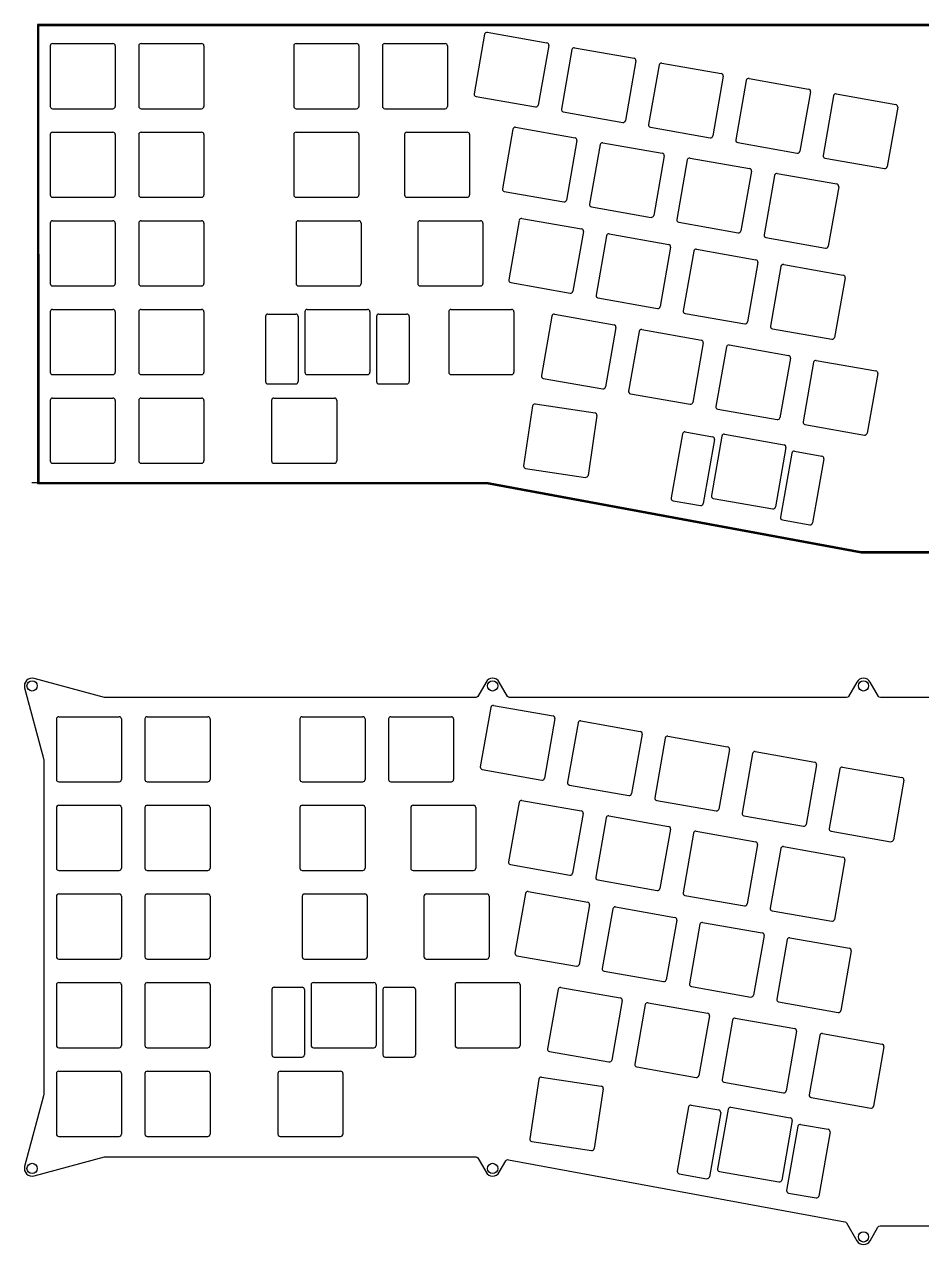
# Model space of a CAD drawing. Header units: millimetres. Extents: x 46 to 4458, y 59 to 1499.
# Drawn here: x 46.2 to 239.1, y 59.4 to 321.6 of the extents above; entities that cross this region are included whole.
import ezdxf

# ---------------------------------------------------------------- set-up
doc = ezdxf.new("R2010")
doc.units = ezdxf.units.MM
doc.layers.add('BLACK', color=7, linetype='Continuous')

msp = doc.modelspace()

# ---------------------------------------------------------------- linework, layer by layer
for p, q in [((49.19786, 321.44827), (506.39786, 321.44827)), ((52.22286, 317.5365), (65.22286, 317.5365)), ((71.27286, 317.5365), (84.27286, 317.5365)), ((104.61036, 317.5365), (117.61036, 317.5365)), ((123.66036, 317.5365), (136.66036, 317.5365)), ((145.14921, 319.54006), (142.89178, 306.73756)), ((145.72843, 319.94564), (158.53093, 317.68821)), ((51.72286, 317.0365), (51.72286, 304.0365)), ((65.72286, 317.0365), (65.72286, 304.0365)), ((70.77286, 317.0365), (70.77286, 304.0365)), ((84.77286, 317.0365), (84.77286, 304.0365)), ((104.11036, 317.0365), (104.11036, 304.0365)), ((118.11036, 317.0365), (118.11036, 304.0365)), ((123.16036, 317.0365), (123.16036, 304.0365)), ((137.16036, 317.0365), (137.16036, 304.0365)), ((158.93651, 317.10898), (156.67909, 304.30648)), ((163.90979, 316.23206), (161.65237, 303.42956)), ((164.48902, 316.63764), (177.29152, 314.38021)), ((177.6971, 313.80099), (175.43968, 300.99848)), ((182.67038, 312.92406), (180.41296, 300.12156)), ((183.24961, 313.32964), (196.05211, 311.07222)), ((196.45769, 310.49299), (194.20026, 297.69049)), ((201.43097, 309.61606), (199.17354, 296.81356)), ((202.0102, 310.02164), (214.8127, 307.76422)), ((215.21828, 307.18499), (212.96085, 294.38249)), ((143.29736, 306.15833), (156.09986, 303.9009)), ((220.19156, 306.30807), (217.93413, 293.50557)), ((220.77078, 306.71365), (233.57329, 304.45622)), ((52.22286, 303.5365), (65.22286, 303.5365)), ((71.27286, 303.5365), (84.27286, 303.5365)), ((104.61036, 303.5365), (117.61036, 303.5365)), ((123.66036, 303.5365), (136.66036, 303.5365)), ((162.05795, 302.85033), (174.86045, 300.5929)), ((233.97887, 303.87699), (231.72144, 291.07449)), ((151.2215, 299.12547), (148.96408, 286.32297)), ((151.80073, 299.53105), (164.60323, 297.27362)), ((180.81853, 299.54233), (193.62104, 297.28491)), ((51.72286, 297.9865), (51.72286, 284.9865)), ((52.22286, 298.4865), (65.22286, 298.4865)), ((65.72286, 297.9865), (65.72286, 284.9865)), ((70.77286, 297.9865), (70.77286, 284.9865)), ((71.27286, 298.4865), (84.27286, 298.4865)), ((84.77286, 297.9865), (84.77286, 284.9865)), ((104.11036, 297.9865), (104.11036, 284.9865)), ((104.61036, 298.4865), (117.61036, 298.4865)), ((118.11036, 297.9865), (118.11036, 284.9865)), ((127.92286, 297.9865), (127.92286, 284.9865)), ((128.42286, 298.4865), (141.42286, 298.4865)), ((141.92286, 297.9865), (141.92286, 284.9865)), ((165.00881, 296.6944), (162.75138, 283.8919)), ((169.98209, 295.81747), (167.72466, 283.01497)), ((170.56132, 296.22305), (183.36382, 293.96563)), ((199.57912, 296.23434), (212.38162, 293.97691)), ((183.7694, 293.3864), (181.51197, 280.5839)), ((188.74268, 292.50948), (186.48525, 279.70697)), ((189.32191, 292.91506), (202.12441, 290.65763)), ((218.33971, 292.92634), (231.14221, 290.66891)), ((202.52999, 290.0784), (200.27256, 277.2759)), ((207.50327, 289.20148), (205.24584, 276.39898)), ((208.08249, 289.60706), (220.88499, 287.34963)), ((221.29057, 286.7704), (219.03315, 273.9679)), ((52.22286, 284.4865), (65.22286, 284.4865)), ((71.27286, 284.4865), (84.27286, 284.4865)), ((104.61036, 284.4865), (117.61036, 284.4865)), ((128.42286, 284.4865), (141.42286, 284.4865)), ((149.36966, 285.74374), (162.17216, 283.48632)), ((168.13024, 282.43574), (180.93274, 280.17832)), ((51.72286, 278.9365), (51.72286, 265.9365)), ((52.22286, 279.4365), (65.22286, 279.4365)), ((65.72286, 278.9365), (65.72286, 265.9365)), ((70.77286, 278.9365), (70.77286, 265.9365)), ((71.27286, 279.4365), (84.27286, 279.4365)), ((84.77286, 278.9365), (84.77286, 265.9365)), ((104.58661, 278.9365), (104.58661, 265.9365)), ((105.08661, 279.4365), (118.08661, 279.4365)), ((118.58661, 278.9365), (118.58661, 265.9365)), ((130.78036, 278.9365), (130.78036, 265.9365)), ((131.28036, 279.4365), (144.28036, 279.4365)), ((144.78036, 278.9365), (144.78036, 265.9365)), ((152.60365, 279.53788), (150.34622, 266.73538)), ((153.18288, 279.94346), (165.98538, 277.68604)), ((186.89083, 279.12775), (199.69333, 276.87032)), ((166.39096, 277.10681), (164.13353, 264.30431)), ((171.36424, 276.22989), (169.10681, 263.42739)), ((171.94347, 276.63547), (184.74597, 274.37804)), ((205.65142, 275.81975), (218.45392, 273.56232)), ((185.15155, 273.79881), (182.89412, 260.99631)), ((190.12483, 272.92189), (187.8674, 260.11939)), ((190.70405, 273.32747), (203.50656, 271.07004)), ((203.91214, 270.49081), (201.65471, 257.68831)), ((208.88541, 269.61389), (206.62799, 256.81139)), ((209.46464, 270.01947), (222.26714, 267.76204)), ((52.22286, 265.4365), (65.22286, 265.4365)), ((71.27286, 265.4365), (84.27286, 265.4365)), ((105.08661, 265.4365), (118.08661, 265.4365)), ((131.28036, 265.4365), (144.28036, 265.4365)), ((150.7518, 266.15615), (163.55431, 263.89873)), ((222.67272, 267.18282), (220.4153, 254.38032)), ((169.51239, 262.84816), (182.31489, 260.59073)), ((51.72286, 259.8865), (51.72286, 246.8865)), ((52.22286, 260.3865), (65.22286, 260.3865)), ((65.72286, 259.8865), (65.72286, 246.8865)), ((70.77286, 259.8865), (70.77286, 246.8865)), ((71.27286, 260.3865), (84.27286, 260.3865)), ((84.77286, 259.8865), (84.77286, 246.8865)), ((106.49161, 259.8865), (106.49161, 246.8865)), ((106.99161, 260.3865), (119.99161, 260.3865)), ((120.49161, 259.8865), (120.49161, 246.8865)), ((137.44786, 259.8865), (137.44786, 246.8865)), ((137.94786, 260.3865), (150.94786, 260.3865)), ((151.44786, 259.8865), (151.44786, 246.8865)), ((98.05361, 258.8865), (98.05361, 244.8865)), ((98.55361, 259.3865), (104.55361, 259.3865)), ((105.05361, 258.8865), (105.05361, 244.8865)), ((121.92961, 258.8865), (121.92961, 244.8865)), ((122.42961, 259.3865), (128.42961, 259.3865)), ((128.92961, 258.8865), (128.92961, 244.8865)), ((159.61398, 258.9579), (157.35655, 246.1554)), ((160.1932, 259.36348), (172.99571, 257.10605)), ((188.27298, 259.54016), (201.07548, 257.28273)), ((173.40129, 256.52682), (171.14386, 243.72432)), ((178.37456, 255.6499), (176.11714, 242.8474)), ((178.95379, 256.05548), (191.75629, 253.79805)), ((207.03357, 256.23216), (219.83607, 253.97474)), ((192.16187, 253.21883), (189.90445, 240.41632)), ((197.13515, 252.3419), (194.87773, 239.5394)), ((197.71438, 252.74748), (210.51688, 250.49006)), ((210.92246, 249.91083), (208.66503, 237.10833)), ((216.47497, 249.43948), (229.27747, 247.18206)), ((215.89574, 249.0339), (213.63831, 236.2314)), ((229.68305, 246.60283), (227.42562, 233.80033)), ((52.22286, 246.3865), (65.22286, 246.3865)), ((71.27286, 246.3865), (84.27286, 246.3865)), ((98.55361, 244.3865), (104.55361, 244.3865)), ((106.99161, 246.3865), (119.99161, 246.3865)), ((122.42961, 244.3865), (128.42961, 244.3865)), ((137.94786, 246.3865), (150.94786, 246.3865)), ((157.76213, 245.57617), (170.56463, 243.31874)), ((52.22286, 241.3365), (65.22286, 241.3365)), ((71.27286, 241.3365), (84.27286, 241.3365)), ((99.84786, 241.3365), (112.84786, 241.3365)), ((176.52272, 242.26817), (189.32522, 240.01074)), ((51.72286, 240.8365), (51.72286, 227.8365)), ((65.72286, 240.8365), (65.72286, 227.8365)), ((70.77286, 240.8365), (70.77286, 227.8365)), ((84.77286, 240.8365), (84.77286, 227.8365)), ((99.34786, 240.8365), (99.34786, 227.8365)), ((113.34786, 240.8365), (113.34786, 227.8365)), ((155.46343, 239.64623), (153.54191, 226.78902)), ((156.03184, 240.06683), (168.88905, 238.14531)), ((195.28331, 238.96017), (208.08581, 236.70275)), ((169.30965, 237.5769), (167.38813, 224.71969)), ((187.68877, 233.64825), (185.2577, 219.86094)), ((188.268, 234.05383), (194.17685, 233.01194)), ((196.75146, 233.57339), (209.55396, 231.31597)), ((214.04389, 235.65218), (226.84639, 233.39475)), ((194.58243, 232.43271), (192.15135, 218.6454)), ((196.17223, 233.16781), (193.9148, 220.36531)), ((209.95954, 230.73674), (207.70211, 217.93424)), ((211.20204, 229.50223), (208.77097, 215.71492)), ((211.78127, 229.90781), (217.69012, 228.86592)), ((218.0957, 228.28669), (215.66462, 214.49938)), ((52.22286, 227.3365), (65.22286, 227.3365)), ((71.27286, 227.3365), (84.27286, 227.3365)), ((99.84786, 227.3365), (112.84786, 227.3365)), ((153.96251, 226.22061), (166.81971, 224.29909)), ((185.66328, 219.28171), (191.57212, 218.23982)), ((194.32038, 219.78609), (207.12288, 217.52866)), ((209.17655, 215.13569), (215.08539, 214.0938)), ((146.48185, 174.8656), (144.22442, 162.0631)), ((147.06107, 175.27118), (159.86357, 173.01375)), ((53.0555, 172.36204), (53.0555, 159.36204)), ((53.5555, 172.86204), (66.5555, 172.86204)), ((67.0555, 172.36204), (67.0555, 159.36204)), ((72.1055, 172.36204), (72.1055, 159.36204)), ((72.6055, 172.86204), (85.6055, 172.86204)), ((86.1055, 172.36204), (86.1055, 159.36204)), ((105.443, 172.36204), (105.443, 159.36204)), ((105.943, 172.86204), (118.943, 172.86204)), ((119.443, 172.36204), (119.443, 159.36204)), ((124.493, 172.36204), (124.493, 159.36204)), ((124.993, 172.86204), (137.993, 172.86204)), ((138.493, 172.36204), (138.493, 159.36204)), ((160.26915, 172.43453), (158.01173, 159.63202)), ((165.24243, 171.5576), (162.98501, 158.7551)), ((165.82166, 171.96318), (178.62416, 169.70576)), ((179.02974, 169.12653), (176.77232, 156.32403)), ((184.00302, 168.2496), (181.7456, 155.4471)), ((184.58225, 168.65518), (197.38475, 166.39776)), ((197.79033, 165.81853), (195.5329, 153.01603)), ((203.34284, 165.34719), (216.14534, 163.08976)), ((202.76361, 164.94161), (200.50618, 152.13911)), ((144.63, 161.48387), (157.4325, 159.22644)), ((216.55092, 162.51053), (214.29349, 149.70803)), ((221.5242, 161.63361), (219.26677, 148.83111)), ((222.10342, 162.03919), (234.90593, 159.78176)), ((53.5555, 158.86204), (66.5555, 158.86204)), ((72.6055, 158.86204), (85.6055, 158.86204)), ((105.943, 158.86204), (118.943, 158.86204)), ((124.993, 158.86204), (137.993, 158.86204)), ((163.39059, 158.17587), (176.19309, 155.91845)), ((235.31151, 159.20253), (233.05408, 146.40003)), ((153.13337, 154.85659), (165.93587, 152.59917)), ((182.15117, 154.86788), (194.95368, 152.61045)), ((53.0555, 153.31204), (53.0555, 140.31204)), ((53.5555, 153.81204), (66.5555, 153.81204)), ((67.0555, 153.31204), (67.0555, 140.31204)), ((72.1055, 153.31204), (72.1055, 140.31204)), ((72.6055, 153.81204), (85.6055, 153.81204)), ((86.1055, 153.31204), (86.1055, 140.31204)), ((105.443, 153.31204), (105.443, 140.31204)), ((105.943, 153.81204), (118.943, 153.81204)), ((119.443, 153.31204), (119.443, 140.31204)), ((129.2555, 153.31204), (129.2555, 140.31204)), ((129.7555, 153.81204), (142.7555, 153.81204)), ((143.2555, 153.31204), (143.2555, 140.31204)), ((152.55414, 154.45101), (150.29672, 141.64851)), ((166.34145, 152.01994), (164.08402, 139.21744)), ((171.31473, 151.14302), (169.0573, 138.34051)), ((171.89396, 151.5486), (184.69646, 149.29117)), ((200.91176, 151.55988), (213.71426, 149.30245)), ((185.10204, 148.71194), (182.84461, 135.90944)), ((190.07532, 147.83502), (187.81789, 135.03252)), ((190.65455, 148.2406), (203.45705, 145.98317)), ((219.67235, 148.25188), (232.47485, 145.99445)), ((203.86263, 145.40394), (201.6052, 132.60144)), ((208.83591, 144.52702), (206.57848, 131.72452)), ((209.41513, 144.9326), (222.21763, 142.67517)), ((222.62321, 142.09595), (220.36579, 129.29344)), ((53.5555, 139.81204), (66.5555, 139.81204)), ((72.6055, 139.81204), (85.6055, 139.81204)), ((105.943, 139.81204), (118.943, 139.81204)), ((129.7555, 139.81204), (142.7555, 139.81204)), ((150.7023, 141.06928), (163.5048, 138.81186)), ((169.46288, 137.76129), (182.26538, 135.50386)), ((53.0555, 134.26204), (53.0555, 121.26204)), ((53.5555, 134.76204), (66.5555, 134.76204)), ((67.0555, 134.26204), (67.0555, 121.26204)), ((72.1055, 134.26204), (72.1055, 121.26204)), ((72.6055, 134.76204), (85.6055, 134.76204)), ((86.1055, 134.26204), (86.1055, 121.26204)), ((105.91925, 134.26204), (105.91925, 121.26204)), ((106.41925, 134.76204), (119.41925, 134.76204)), ((119.91925, 134.26204), (119.91925, 121.26204)), ((132.113, 134.26204), (132.113, 121.26204)), ((132.613, 134.76204), (145.613, 134.76204)), ((146.113, 134.26204), (146.113, 121.26204)), ((153.93629, 134.86343), (151.67886, 122.06093)), ((154.51552, 135.26901), (167.31802, 133.01158)), ((188.22347, 134.45329), (201.02597, 132.19586)), ((167.7236, 132.43235), (165.46617, 119.62985)), ((172.69688, 131.55543), (170.43945, 118.75293)), ((173.27611, 131.96101), (186.07861, 129.70358)), ((206.98406, 131.14529), (219.78656, 128.88786)), ((186.48419, 129.12435), (184.22676, 116.32185)), ((192.03669, 128.65301), (204.8392, 126.39558)), ((191.45747, 128.24743), (189.20004, 115.44493)), ((205.24478, 125.81636), (202.98735, 113.01386)), ((210.21805, 124.93943), (207.96063, 112.13693)), ((210.79728, 125.34501), (223.59978, 123.08759)), ((53.5555, 120.76204), (66.5555, 120.76204)), ((72.6055, 120.76204), (85.6055, 120.76204)), ((106.41925, 120.76204), (119.41925, 120.76204)), ((132.613, 120.76204), (145.613, 120.76204)), ((152.08444, 121.4817), (164.88695, 119.22427)), ((224.00536, 122.50836), (221.74794, 109.70586)), ((170.84503, 118.1737), (183.64753, 115.91627)), ((53.5555, 115.71204), (66.5555, 115.71204)), ((72.6055, 115.71204), (85.6055, 115.71204)), ((108.32425, 115.71204), (121.32425, 115.71204)), ((139.2805, 115.71204), (152.2805, 115.71204)), ((53.0555, 115.21204), (53.0555, 102.21204)), ((67.0555, 115.21204), (67.0555, 102.21204)), ((72.1055, 115.21204), (72.1055, 102.21204)), ((86.1055, 115.21204), (86.1055, 102.21204)), ((99.38625, 114.21204), (99.38625, 100.21204)), ((99.88625, 114.71204), (105.88625, 114.71204)), ((106.38625, 114.21204), (106.38625, 100.21204)), ((107.82425, 115.21204), (107.82425, 102.21204)), ((121.82425, 115.21204), (121.82425, 102.21204)), ((123.26225, 114.21204), (123.26225, 100.21204)), ((123.76225, 114.71204), (129.76225, 114.71204)), ((130.26225, 114.21204), (130.26225, 100.21204)), ((138.7805, 115.21204), (138.7805, 102.21204)), ((152.7805, 115.21204), (152.7805, 102.21204)), ((160.94662, 114.28344), (158.68919, 101.48094)), ((161.52584, 114.68902), (174.32835, 112.43159)), ((189.60562, 114.8657), (202.40812, 112.60828)), ((174.73393, 111.85237), (172.4765, 99.04986)), ((179.7072, 110.97544), (177.44978, 98.17294)), ((180.28643, 111.38102), (193.08893, 109.1236)), ((208.36621, 111.5577), (221.16871, 109.30028)), ((193.49451, 108.54437), (191.23709, 95.74187)), ((198.46779, 107.66744), (196.21037, 94.86494)), ((199.04702, 108.07302), (211.84952, 105.8156)), ((212.2551, 105.23637), (209.99767, 92.43387)), ((217.22838, 104.35945), (214.97095, 91.55695)), ((217.80761, 104.76503), (230.61011, 102.5076)), ((53.5555, 101.71204), (66.5555, 101.71204)), ((72.6055, 101.71204), (85.6055, 101.71204)), ((99.88625, 99.71204), (105.88625, 99.71204)), ((108.32425, 101.71204), (121.32425, 101.71204)), ((123.76225, 99.71204), (129.76225, 99.71204)), ((139.2805, 101.71204), (152.2805, 101.71204)), ((159.09477, 100.90171), (171.89727, 98.64428)), ((231.01569, 101.92837), (228.75826, 89.12587)), ((177.85536, 97.59371), (190.65786, 95.33629)), ((53.0555, 96.16204), (53.0555, 83.16204)), ((53.5555, 96.66204), (66.5555, 96.66204)), ((67.0555, 96.16204), (67.0555, 83.16204)), ((72.1055, 96.16204), (72.1055, 83.16204)), ((72.6055, 96.66204), (85.6055, 96.66204)), ((86.1055, 96.16204), (86.1055, 83.16204)), ((100.6805, 96.16204), (100.6805, 83.16204)), ((101.1805, 96.66204), (114.1805, 96.66204)), ((114.6805, 96.16204), (114.6805, 83.16204)), ((156.79607, 94.97177), (154.87455, 82.11456)), ((157.36448, 95.39237), (170.22169, 93.47085)), ((170.64229, 92.90244), (168.72077, 80.04523)), ((196.61595, 94.28572), (209.41845, 92.02829)), ((189.60064, 89.37937), (195.50949, 88.33748)), ((215.37653, 90.97772), (228.17903, 88.72029)), ((189.02141, 88.97379), (186.59034, 75.18648)), ((195.91507, 87.75825), (193.48399, 73.97095)), ((197.50487, 88.49336), (195.24744, 75.69086)), ((198.0841, 88.89894), (210.8866, 86.64151)), ((211.29218, 86.06228), (209.03475, 73.25978)), ((212.53468, 84.82777), (210.10361, 71.04046)), ((213.11391, 85.23335), (219.02276, 84.19146)), ((53.5555, 82.66204), (66.5555, 82.66204)), ((72.6055, 82.66204), (85.6055, 82.66204)), ((101.1805, 82.66204), (114.1805, 82.66204)), ((155.29515, 81.54615), (168.15235, 79.62463)), ((219.42834, 83.61223), (216.99726, 69.82492)), ((186.99592, 74.60726), (192.90476, 73.56537)), ((195.65302, 75.11163), (208.45552, 72.8542)), ((210.50919, 70.46123), (216.41803, 69.41934))]:
    msp.add_line(p, q)
at = {"linetype": 'Continuous'}
for p, q in [((49.22096, 223.1437), (47.80765, 223.1437)), ((145.54381, 223.17884), (145.54381, 222.97884)), ((226.15207, 208.27168), (226.15207, 208.07168))]:
    msp.add_line(p, q, dxfattribs=at)
msp.add_lwpolyline([(145.54381, 222.94367), (226.15207, 208.07061), (258.28405, 208.07061), (355.07854, 222.14557), (506.74405, 222.14557), (506.74405, 321.64827), (48.99595, 321.64827), (48.99595, 222.94367), (145.54381, 222.94367)], dxfattribs=at)
msp.add_lwpolyline([(261.41352, 176.97381), (230.26697, 176.97381, -0.267949192), (229.83396, 177.22381), (228.0586, 180.29881, 0.577350269), (225.20072, 180.29881), (223.42537, 177.22381, -0.267949192), (222.99236, 176.97381), (150.51375, 176.97381, -0.267949192), (150.08074, 177.22381), (148.30539, 180.29881, 0.577350269), (145.44751, 180.29881), (143.67215, 177.22381, -0.267949192), (143.23914, 176.97381), (63.66515, 176.97381, -0.065381782), (63.40696, 177.00772), (48.25301, 181.05775, 0.577903469), (46.22945, 179.05606), (50.29447, 163.89582, -0.065587531), (50.32859, 163.63683), (50.32859, 91.6061, -0.065543463), (50.29452, 91.34728), (46.23481, 76.19626, 0.577350269), (48.25564, 74.17543), (63.40666, 78.23514, -0.065543463), (63.66548, 78.26921), (143.23914, 78.26921, -0.267949192), (143.67215, 78.01921), (145.44751, 74.94421, 0.577350269), (148.30539, 74.94421), (149.72617, 77.40507, -0.31747845), (150.2499, 77.64677), (222.65034, 64.28815, -0.219616867), (222.99263, 64.04645), (225.20072, 60.22193, 0.577350269), (228.0586, 60.22193), (229.74691, 63.14616, -0.267949192), (230.17992, 63.39616), (256.50055, 63.39616, -0.267949192)], format="xyb", dxfattribs=at)
for centre in [(47.82859, 179.47381), (146.87645, 179.47381), (226.62966, 179.47381), (47.82859, 75.76921), (146.87645, 75.76921), (226.62966, 61.04693)]:
    msp.add_circle(centre, 1.1, dxfattribs=at)
for centre, start, end in [((145.64161, 319.45323), 80, 170), ((52.22286, 317.0365), 90, 180), ((65.22286, 317.0365), 0, 90), ((71.27286, 317.0365), 90, 180), ((84.27286, 317.0365), 0, 90), ((104.61036, 317.0365), 90, 180), ((117.61036, 317.0365), 0, 90), ((123.66036, 317.0365), 90, 180), ((136.66036, 317.0365), 0, 90), ((158.44411, 317.19581), 350, 80), ((164.4022, 316.14524), 80, 170), ((177.2047, 313.88781), 350, 80), ((183.16279, 312.83724), 80, 170), ((195.96529, 310.57981), 350, 80), ((201.92337, 309.52924), 80, 170), ((214.72587, 307.27181), 350, 80), ((143.38418, 306.65073), 170, 260), ((156.18668, 304.39331), 260, 350), ((220.68396, 306.22124), 80, 170), ((233.48646, 303.96382), 350, 80), ((52.22286, 304.0365), 180, 270), ((65.22286, 304.0365), 270, 0), ((71.27286, 304.0365), 180, 270), ((84.27286, 304.0365), 270, 0), ((104.61036, 304.0365), 180, 270), ((117.61036, 304.0365), 270, 0), ((123.66036, 304.0365), 180, 270), ((136.66036, 304.0365), 270, 0), ((162.14477, 303.34273), 170, 260), ((151.71391, 299.03865), 80, 170), ((174.94727, 301.08531), 260, 350), ((180.90536, 300.03474), 170, 260), ((52.22286, 297.9865), 90, 180), ((65.22286, 297.9865), 0, 90), ((71.27286, 297.9865), 90, 180), ((84.27286, 297.9865), 0, 90), ((104.61036, 297.9865), 90, 180), ((117.61036, 297.9865), 0, 90), ((128.42286, 297.9865), 90, 180), ((141.42286, 297.9865), 0, 90), ((164.51641, 296.78122), 350, 80), ((193.70786, 297.77731), 260, 350), ((199.66595, 296.72674), 170, 260), ((170.47449, 295.73065), 80, 170), ((183.27699, 293.47322), 350, 80), ((212.46845, 294.46931), 260, 350), ((189.23508, 292.42265), 80, 170), ((218.42653, 293.41874), 170, 260), ((202.03758, 290.16522), 350, 80), ((207.99567, 289.11465), 80, 170), ((231.22903, 291.16132), 260, 350), ((149.45648, 286.23615), 170, 260), ((220.79817, 286.85723), 350, 80), ((52.22286, 284.9865), 180, 270), ((65.22286, 284.9865), 270, 0), ((71.27286, 284.9865), 180, 270), ((84.27286, 284.9865), 270, 0), ((104.61036, 284.9865), 180, 270), ((117.61036, 284.9865), 270, 0), ((128.42286, 284.9865), 180, 270), ((141.42286, 284.9865), 270, 0), ((162.25898, 283.97872), 260, 350), ((168.21707, 282.92815), 170, 260), ((52.22286, 278.9365), 90, 180), ((65.22286, 278.9365), 0, 90), ((71.27286, 278.9365), 90, 180), ((84.27286, 278.9365), 0, 90), ((105.08661, 278.9365), 90, 180), ((118.08661, 278.9365), 0, 90), ((131.28036, 278.9365), 90, 180), ((144.28036, 278.9365), 0, 90), ((153.09606, 279.45106), 80, 170), ((181.01957, 280.67072), 260, 350), ((186.97765, 279.62015), 170, 260), ((165.89856, 277.19363), 350, 80), ((171.85664, 276.14306), 80, 170), ((199.78016, 277.36272), 260, 350), ((205.73824, 276.31215), 170, 260), ((184.65914, 273.88564), 350, 80), ((190.61723, 272.83506), 80, 170), ((218.54074, 274.05473), 260, 350), ((203.41973, 270.57764), 350, 80), ((209.37782, 269.52707), 80, 170), ((222.18032, 267.26964), 350, 80), ((52.22286, 265.9365), 180, 270), ((65.22286, 265.9365), 270, 0), ((71.27286, 265.9365), 180, 270), ((84.27286, 265.9365), 270, 0), ((105.08661, 265.9365), 180, 270), ((118.08661, 265.9365), 270, 0), ((131.28036, 265.9365), 180, 270), ((144.28036, 265.9365), 270, 0), ((150.83863, 266.64856), 170, 260), ((163.64113, 264.39113), 260, 350), ((169.59922, 263.34056), 170, 260), ((52.22286, 259.8865), 90, 180), ((65.22286, 259.8865), 0, 90), ((71.27286, 259.8865), 90, 180), ((84.27286, 259.8865), 0, 90), ((106.99161, 259.8865), 90, 180), ((119.99161, 259.8865), 0, 90), ((137.94786, 259.8865), 90, 180), ((150.94786, 259.8865), 0, 90), ((182.40172, 261.08313), 260, 350), ((188.3598, 260.03256), 170, 260), ((98.55361, 258.8865), 90, 180), ((104.55361, 258.8865), 0, 90), ((122.42961, 258.8865), 90, 180), ((128.42961, 258.8865), 0, 90), ((160.10638, 258.87107), 80, 170), ((172.90888, 256.61365), 350, 80), ((201.1623, 257.77514), 260, 350), ((178.86697, 255.56308), 80, 170), ((207.12039, 256.72457), 170, 260), ((191.66947, 253.30565), 350, 80), ((197.62756, 252.25508), 80, 170), ((219.92289, 254.46714), 260, 350), ((210.43006, 249.99765), 350, 80), ((216.38814, 248.94708), 80, 170), ((52.22286, 246.8865), 180, 270), ((65.22286, 246.8865), 270, 0), ((71.27286, 246.8865), 180, 270), ((84.27286, 246.8865), 270, 0), ((106.99161, 246.8865), 180, 270), ((119.99161, 246.8865), 270, 0), ((137.94786, 246.8865), 180, 270), ((150.94786, 246.8865), 270, 0), ((229.19064, 246.68965), 350, 80), ((98.55361, 244.8865), 180, 270), ((104.55361, 244.8865), 270, 0), ((122.42961, 244.8865), 180, 270), ((128.42961, 244.8865), 270, 0), ((157.84895, 246.06857), 170, 260), ((52.22286, 240.8365), 90, 180), ((65.22286, 240.8365), 0, 90), ((71.27286, 240.8365), 90, 180), ((84.27286, 240.8365), 0, 90), ((99.84786, 240.8365), 90, 180), ((112.84786, 240.8365), 0, 90), ((170.65145, 243.81115), 260, 350), ((176.60954, 242.76057), 170, 260), ((155.95794, 239.57232), 81.5, 171.5), ((189.41204, 240.50315), 260, 350), ((195.37013, 239.45258), 170, 260), ((168.81514, 237.6508), 351.5, 81.5), ((208.17263, 237.19515), 260, 350), ((214.13072, 236.14458), 170, 260), ((188.18118, 233.56143), 80, 170), ((196.66463, 233.08099), 80, 170), ((226.93322, 233.88715), 260, 350), ((194.09002, 232.51954), 350, 80), ((209.46713, 230.82356), 350, 80), ((211.69445, 229.4154), 80, 170), ((217.60329, 228.37351), 350, 80), ((52.22286, 227.8365), 180, 270), ((65.22286, 227.8365), 270, 0), ((71.27286, 227.8365), 180, 270), ((84.27286, 227.8365), 270, 0), ((99.84786, 227.8365), 180, 270), ((112.84786, 227.8365), 270, 0), ((154.03641, 226.71512), 171.5, 261.5), ((166.89362, 224.79359), 261.5, 351.5), ((194.40721, 220.27849), 170, 260), ((185.7501, 219.77412), 170, 260), ((191.65895, 218.73223), 260, 350), ((207.20971, 218.02106), 260, 350), ((209.26337, 215.62809), 170, 260), ((215.17222, 214.5862), 260, 350), ((146.97425, 174.77878), 80, 170), ((53.5555, 172.36204), 90, 180), ((66.5555, 172.36204), 0, 90), ((72.6055, 172.36204), 90, 180), ((85.6055, 172.36204), 0, 90), ((105.943, 172.36204), 90, 180), ((118.943, 172.36204), 0, 90), ((124.993, 172.36204), 90, 180), ((137.993, 172.36204), 0, 90), ((159.77675, 172.52135), 350, 80), ((165.73484, 171.47078), 80, 170), ((178.53734, 169.21335), 350, 80), ((184.49543, 168.16278), 80, 170), ((197.29793, 165.90535), 350, 80), ((203.25601, 164.85478), 80, 170), ((216.05851, 162.59736), 350, 80), ((144.71682, 161.97627), 170, 260), ((222.0166, 161.54678), 80, 170), ((53.5555, 159.36204), 180, 270), ((66.5555, 159.36204), 270, 0), ((72.6055, 159.36204), 180, 270), ((85.6055, 159.36204), 270, 0), ((105.943, 159.36204), 180, 270), ((118.943, 159.36204), 270, 0), ((124.993, 159.36204), 180, 270), ((137.993, 159.36204), 270, 0), ((157.51932, 159.71885), 260, 350), ((163.47741, 158.66828), 170, 260), ((234.8191, 159.28936), 350, 80), ((153.04655, 154.36419), 80, 170), ((176.27991, 156.41085), 260, 350), ((182.238, 155.36028), 170, 260), ((53.5555, 153.31204), 90, 180), ((66.5555, 153.31204), 0, 90), ((72.6055, 153.31204), 90, 180), ((85.6055, 153.31204), 0, 90), ((105.943, 153.31204), 90, 180), ((118.943, 153.31204), 0, 90), ((129.7555, 153.31204), 90, 180), ((142.7555, 153.31204), 0, 90), ((165.84905, 152.10676), 350, 80), ((195.0405, 153.10285), 260, 350), ((200.99859, 152.05228), 170, 260), ((171.80713, 151.05619), 80, 170), ((213.80109, 149.79486), 260, 350), ((184.60963, 148.79876), 350, 80), ((190.56772, 147.74819), 80, 170), ((219.75917, 148.74428), 170, 260), ((203.37022, 145.49077), 350, 80), ((209.32831, 144.4402), 80, 170), ((232.56167, 146.48686), 260, 350), ((150.78912, 141.56169), 170, 260), ((222.13081, 142.18277), 350, 80), ((53.5555, 140.31204), 180, 270), ((66.5555, 140.31204), 270, 0), ((72.6055, 140.31204), 180, 270), ((85.6055, 140.31204), 270, 0), ((105.943, 140.31204), 180, 270), ((118.943, 140.31204), 270, 0), ((129.7555, 140.31204), 180, 270), ((142.7555, 140.31204), 270, 0), ((163.59162, 139.30426), 260, 350), ((169.54971, 138.25369), 170, 260), ((53.5555, 134.26204), 90, 180), ((66.5555, 134.26204), 0, 90), ((72.6055, 134.26204), 90, 180), ((85.6055, 134.26204), 0, 90), ((106.41925, 134.26204), 90, 180), ((119.41925, 134.26204), 0, 90), ((132.613, 134.26204), 90, 180), ((145.613, 134.26204), 0, 90), ((154.4287, 134.7766), 80, 170), ((182.35221, 135.99626), 260, 350), ((188.31029, 134.94569), 170, 260), ((167.2312, 132.51918), 350, 80), ((173.18928, 131.4686), 80, 170), ((201.1128, 132.68827), 260, 350), ((207.07088, 131.63769), 170, 260), ((185.99178, 129.21118), 350, 80), ((191.94987, 128.16061), 80, 170), ((219.87338, 129.38027), 260, 350), ((204.75237, 125.90318), 350, 80), ((210.71046, 124.85261), 80, 170), ((53.5555, 121.26204), 180, 270), ((66.5555, 121.26204), 270, 0), ((72.6055, 121.26204), 180, 270), ((85.6055, 121.26204), 270, 0), ((106.41925, 121.26204), 180, 270), ((119.41925, 121.26204), 270, 0), ((132.613, 121.26204), 180, 270), ((145.613, 121.26204), 270, 0), ((152.17127, 121.9741), 170, 260), ((223.51296, 122.59518), 350, 80), ((164.97377, 119.71667), 260, 350), ((170.93186, 118.6661), 170, 260), ((53.5555, 115.21204), 90, 180), ((66.5555, 115.21204), 0, 90), ((72.6055, 115.21204), 90, 180), ((85.6055, 115.21204), 0, 90), ((108.32425, 115.21204), 90, 180), ((121.32425, 115.21204), 0, 90), ((139.2805, 115.21204), 90, 180), ((152.2805, 115.21204), 0, 90), ((183.73436, 116.40868), 260, 350), ((189.69244, 115.35811), 170, 260), ((99.88625, 114.21204), 90, 180), ((105.88625, 114.21204), 0, 90), ((123.76225, 114.21204), 90, 180), ((129.76225, 114.21204), 0, 90), ((161.43902, 114.19662), 80, 170), ((202.49494, 113.10068), 260, 350), ((174.24152, 111.93919), 350, 80), ((180.19961, 110.88862), 80, 170), ((208.45303, 112.05011), 170, 260), ((193.00211, 108.63119), 350, 80), ((198.9602, 107.58062), 80, 170), ((221.25553, 109.79268), 260, 350), ((211.7627, 105.32319), 350, 80), ((217.72078, 104.27262), 80, 170), ((230.52328, 102.0152), 350, 80), ((53.5555, 102.21204), 180, 270), ((66.5555, 102.21204), 270, 0), ((72.6055, 102.21204), 180, 270), ((85.6055, 102.21204), 270, 0), ((99.88625, 100.21204), 180, 270), ((105.88625, 100.21204), 270, 0), ((108.32425, 102.21204), 180, 270), ((121.32425, 102.21204), 270, 0), ((123.76225, 100.21204), 180, 270), ((129.76225, 100.21204), 270, 0), ((139.2805, 102.21204), 180, 270), ((152.2805, 102.21204), 270, 0), ((159.18159, 101.39411), 170, 260), ((171.98409, 99.13669), 260, 350), ((177.94218, 98.08612), 170, 260), ((53.5555, 96.16204), 90, 180), ((66.5555, 96.16204), 0, 90), ((72.6055, 96.16204), 90, 180), ((85.6055, 96.16204), 0, 90), ((101.1805, 96.16204), 90, 180), ((114.1805, 96.16204), 0, 90), ((157.29058, 94.89787), 81.5, 171.5), ((190.74468, 95.82869), 260, 350), ((196.70277, 94.77812), 170, 260), ((170.14778, 92.97634), 351.5, 81.5), ((209.50527, 92.52069), 260, 350), ((189.51382, 88.88697), 80, 170), ((215.46336, 91.47012), 170, 260), ((195.42266, 87.84508), 350, 80), ((197.99727, 88.40653), 80, 170), ((210.79977, 86.14911), 350, 80), ((228.26586, 89.2127), 260, 350), ((213.02709, 84.74094), 80, 170), ((218.93593, 83.69906), 350, 80), ((53.5555, 83.16204), 180, 270), ((66.5555, 83.16204), 270, 0), ((72.6055, 83.16204), 180, 270), ((85.6055, 83.16204), 270, 0), ((101.1805, 83.16204), 180, 270), ((114.1805, 83.16204), 270, 0), ((155.36905, 82.04066), 171.5, 261.5), ((168.22626, 80.11914), 261.5, 351.5), ((187.08274, 75.09966), 170, 260), ((192.99159, 74.05777), 260, 350), ((195.73985, 75.60403), 170, 260), ((208.54235, 73.34661), 260, 350), ((210.59601, 70.95364), 170, 260), ((216.50486, 69.91175), 260, 350)]:
    msp.add_arc(centre, 0.5, start, end)
at = {"layer": 'BLACK', "linetype": 'Continuous'}
for p, q in [((49.19786, 223.17826), (49.19596, 321.44827)), ((49.19596, 321.4387), (49.19786, 321.44827)), ((49.19786, 321.44827), (49.21139, 321.4618)), ((49.24405, 321.4137), (49.24595, 223.19181)), ((49.19786, 223.16932), (49.19786, 223.17826)), ((49.19786, 223.17826), (49.19786, 223.17826)), ((49.19786, 223.15914), (49.19786, 223.16932)), ((49.19786, 223.15913), (49.19786, 223.15914)), ((49.20463, 223.15237), (49.19786, 223.15913)), ((49.19786, 223.15913), (49.19786, 223.15913)), ((49.21139, 223.14561), (49.20463, 223.15237)), ((49.2114, 223.1456), (49.21139, 223.14561)), ((49.21139, 223.14561), (49.21139, 223.14561)), ((49.22096, 223.1437), (49.2114, 223.1456)), ((145.54381, 223.17884), (49.22096, 223.1437)), ((49.24595, 223.19181), (145.55207, 223.22694)), ((145.54753, 223.17735), (145.54381, 223.17884)), ((226.14082, 208.27527), (145.54753, 223.17735)), ((145.55207, 223.22694), (145.56163, 223.22504)), ((145.56163, 223.22504), (145.56333, 223.22335)), ((145.56333, 223.22335), (226.15662, 208.32126)), ((226.14251, 208.27358), (226.14082, 208.27527)), ((226.15207, 208.27168), (226.14251, 208.27358)), ((258.27766, 208.272), (226.15207, 208.27168)), ((226.15662, 208.32126), (226.16035, 208.31977)), ((226.16035, 208.31977), (258.28533, 208.3201))]:
    msp.add_line(p, q, dxfattribs=at)

doc.saveas('drawing.dxf')
